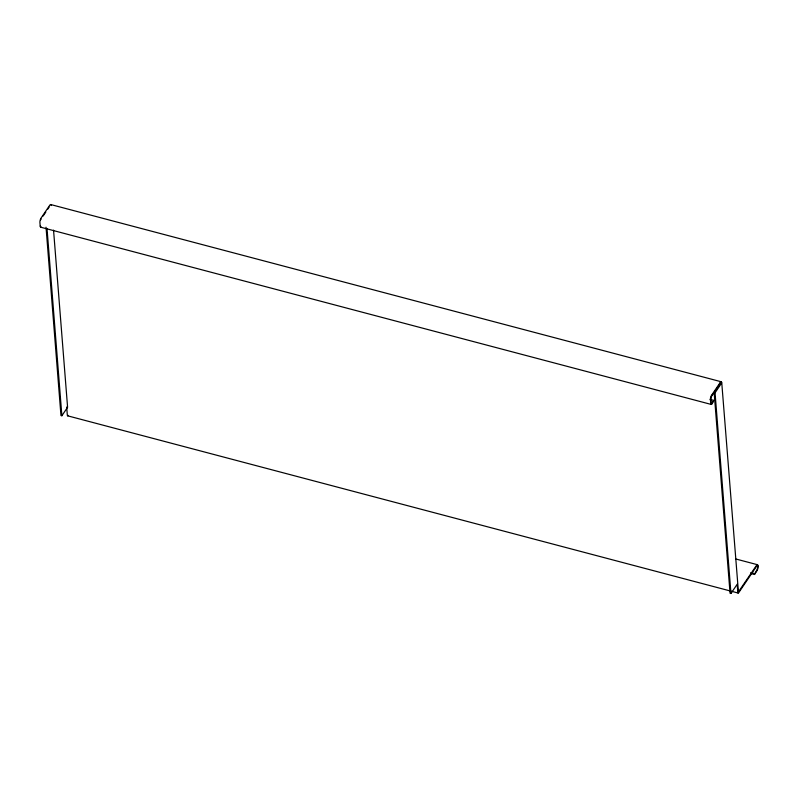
<?xml version="1.0" encoding="UTF-8"?>
<svg xmlns="http://www.w3.org/2000/svg" width="798" height="798" viewBox="0 0 798 798"><rect width="100%" height="100%" fill="white"/><g stroke="black" fill="none" stroke-linecap="round" stroke-linejoin="round"><path stroke-width="1.2" d="M43.132 216.039L45.815 212.069M47.82 209.096L49.157 207.121M46.035 227.221L60.967 415.509L61.875 415.748L67.591 407.279L53.546 230.143M711.537 395.349L720.245 382.461M715.048 392.796L714.15 392.556L730.06 593.233L730.958 593.473L715.048 392.796L721.262 383.589L720.365 383.359L711.607 396.227A1.845 0.549 -75.2 0 0 710.888 398.95M710.18 399.449L713.791 400.397L712.135 402.85A2.534 0.758 -75.2 0 1 711.198 402.591L710.898 398.93M730.958 593.473L737.182 584.266L737.821 592.365A2.534 0.758 -75.2 0 0 738.768 592.595L756.514 566.351A2.783 0.828 -75.2 0 1 757.541 566.64M750.858 573.523L754.469 574.48L756.803 570.031A2.025 0.608 -75.2 0 0 757.601 567.039L757.551 566.62M754.469 574.48L756.873 570.919A3.142 0.938 -75.2 0 0 758.11 566.291L758.05 565.892M50.753 204.547L721.242 381.763M40.728 227.211L711.218 404.436M735.826 558.999L757.501 564.725M750.788 572.635L754.399 573.592M67.66 415.828L738.15 593.044M721.761 382.86L738.429 591.887L756.444 565.473A4.299 1.287 -75.2 0 1 758.03 565.922M713.791 400.397L712.205 403.738A4.04 1.207 -75.2 0 1 710.709 403.319L710.4 399.668M66.693 407.04L67.331 415.14A2.534 0.758 -75.2 0 0 68.279 415.369M47.032 228.697L61.875 415.748M40.209 226.123L39.91 222.443A2.953 0.888 -75.2 0 1 41.057 218.073L49.755 205.246A4.04 1.207 -75.2 0 1 51.242 205.515M710.38 399.708A2.953 0.888 -75.2 0 1 711.547 395.299M41.287 226.991A4.04 1.207 -75.2 0 1 40.219 226.093M720.315 383.369A2.534 0.758 -75.2 0 1 721.252 383.609M720.245 382.491A4.04 1.207 -75.2 0 1 721.741 382.88M40.698 219.859A1.845 0.549 -75.2 0 1 41.127 218.981"/></g></svg>
